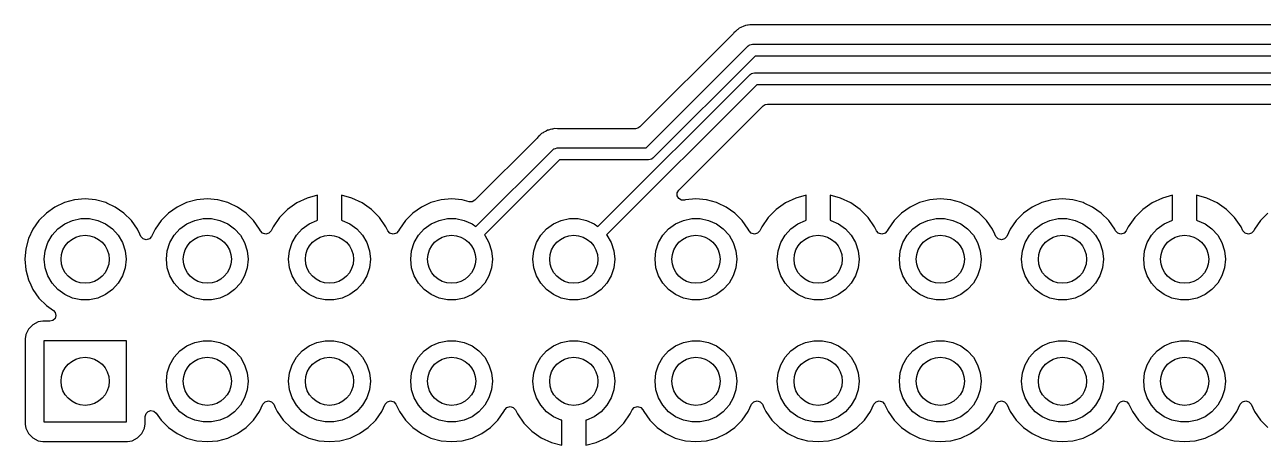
# Model space of a CAD drawing. Extents: x 0.79 to 7.48, y -4.92 to -0.79.
# Drawn here: x 1.903 to 2.917, y -4.238 to -3.894 of the extents above; entities that cross this region are included whole.
import ezdxf

# ---------------------------------------------------------------- set-up
doc = ezdxf.new("R2010")
doc.units = 0
doc.header["$MEASUREMENT"] = 0
doc.layers.add('BLACK', color=7, linetype='CONTINUOUS')

msp = doc.modelspace()

# ---------------------------------------------------------------- linework, layer by layer
at = {"layer": 'BLACK', "linetype": 'CONTINUOUS'}
for p, q in [((2.48248, -3.90139), (2.40643, -3.97745)), ((2.48302, -3.90075), (2.48248, -3.90139)), ((2.4834, -3.90022), (2.48302, -3.90075)), ((2.48459, -3.89925), (2.4834, -3.90022)), ((2.48496, -3.89892), (2.48459, -3.89925)), ((2.48604, -3.89783), (2.48496, -3.89892)), ((2.48661, -3.89751), (2.48604, -3.89783)), ((2.4873, -3.89704), (2.48661, -3.89751)), ((2.48781, -3.89663), (2.4873, -3.89704)), ((2.48922, -3.89602), (2.48781, -3.89663)), ((2.48966, -3.8958), (2.48922, -3.89602)), ((2.491, -3.89505), (2.48966, -3.8958)), ((2.49164, -3.89489), (2.491, -3.89505)), ((2.49243, -3.89462), (2.49164, -3.89489)), ((2.49303, -3.89436), (2.49243, -3.89462)), ((2.49455, -3.89415), (2.49303, -3.89436)), ((2.49504, -3.89406), (2.49455, -3.89415)), ((2.49653, -3.8937), (2.49504, -3.89406)), ((2.49893, -3.89378), (2.49653, -3.8937)), ((2.4991, -3.89378), (2.49893, -3.89378)), ((3.70988, -3.89378), (2.4991, -3.89378)), ((2.41153, -3.99465), (2.49518, -3.91099)), ((2.49518, -3.91099), (2.49589, -3.91047)), ((2.49589, -3.91047), (2.496, -3.91033)), ((2.496, -3.91033), (2.4961, -3.9103)), ((2.4961, -3.9103), (2.4963, -3.91015)), ((2.4963, -3.91015), (2.49749, -3.90989)), ((2.49749, -3.90989), (2.49866, -3.90955)), ((2.49866, -3.90955), (3.71843, -3.90955)), ((2.5007, -3.91939), (2.41705, -4.00305)), ((3.72047, -3.91939), (2.5007, -3.91939)), ((2.49902, -3.93342), (2.50019, -3.93308)), ((2.50019, -3.93308), (3.71996, -3.93308)), ((2.37216, -4.05907), (2.49671, -3.93452)), ((2.50223, -3.94292), (2.37923, -4.06592)), ((2.49671, -3.93452), (2.49741, -3.93399)), ((2.49741, -3.93399), (2.49753, -3.93386)), ((2.49753, -3.93386), (2.49763, -3.93383)), ((2.49763, -3.93383), (2.49783, -3.93368)), ((2.49783, -3.93368), (2.49902, -3.93342)), ((3.722, -3.94292), (2.50223, -3.94292)), ((2.43824, -4.02921), (2.50733, -3.96012)), ((2.50733, -3.96012), (2.50891, -3.95906)), ((2.50891, -3.95906), (2.51078, -3.95869)), ((2.51078, -3.95869), (3.72156, -3.95869)), ((2.32492, -3.98401), (2.32455, -3.98435)), ((2.326, -3.98293), (2.32492, -3.98401)), ((2.32657, -3.98261), (2.326, -3.98293)), ((2.32726, -3.98214), (2.32657, -3.98261)), ((2.32777, -3.98172), (2.32726, -3.98214)), ((2.32918, -3.98111), (2.32777, -3.98172)), ((2.32963, -3.98089), (2.32918, -3.98111)), ((2.33096, -3.98014), (2.32963, -3.98089)), ((2.3316, -3.97998), (2.33096, -3.98014)), ((2.33239, -3.97972), (2.3316, -3.97998)), ((2.33299, -3.97946), (2.33239, -3.97972)), ((2.33451, -3.97925), (2.33299, -3.97946)), ((2.335, -3.97916), (2.33451, -3.97925)), ((2.33649, -3.97879), (2.335, -3.97916)), ((2.33889, -3.97888), (2.33649, -3.97879)), ((2.33906, -3.97888), (2.33889, -3.97888)), ((2.40298, -3.97888), (2.33906, -3.97888)), ((2.40484, -3.97851), (2.40298, -3.97888)), ((2.40643, -3.97745), (2.40484, -3.97851)), ((2.32245, -3.98649), (2.27148, -4.03745)), ((2.32298, -3.98585), (2.32245, -3.98649)), ((2.32336, -3.98531), (2.32298, -3.98585)), ((2.32455, -3.98435), (2.32336, -3.98531)), ((2.27216, -4.05907), (2.33514, -3.99609)), ((2.33514, -3.99609), (2.33585, -3.99556)), ((2.33585, -3.99556), (2.33596, -3.99543)), ((2.33596, -3.99543), (2.33606, -3.9954)), ((2.33606, -3.9954), (2.33626, -3.99525)), ((2.33626, -3.99525), (2.33745, -3.99499)), ((2.33745, -3.99499), (2.33862, -3.99465)), ((2.33862, -3.99465), (2.41153, -3.99465)), ((2.41474, -4.00415), (2.41357, -4.00449)), ((2.41593, -4.00389), (2.41474, -4.00415)), ((2.41612, -4.00374), (2.41593, -4.00389)), ((2.41623, -4.00371), (2.41612, -4.00374)), ((2.41634, -4.00357), (2.41623, -4.00371)), ((2.41705, -4.00305), (2.41634, -4.00357)), ((2.34066, -4.00449), (2.27923, -4.06592)), ((2.41357, -4.00449), (2.34066, -4.00449)), ((2.14252, -4.03344), (2.13411, -4.03569)), ((2.14252, -4.05389), (2.14252, -4.03344)), ((2.17061, -4.03569), (2.1622, -4.03344)), ((2.1622, -4.03344), (2.1622, -4.05389)), ((2.43697, -4.0314), (2.43824, -4.02921)), ((2.43697, -4.03393), (2.43697, -4.0314)), ((2.43824, -4.03612), (2.43697, -4.03393)), ((2.54252, -4.03344), (2.53411, -4.03569)), ((2.54252, -4.05389), (2.54252, -4.03344)), ((2.54252, -4.03344), (2.54252, -4.03344)), ((2.57061, -4.03569), (2.5622, -4.03344)), ((2.5622, -4.03344), (2.5622, -4.05389)), ((2.84252, -4.03344), (2.83411, -4.03569)), ((2.84252, -4.05389), (2.84252, -4.03344)), ((2.84252, -4.03344), (2.84252, -4.03344)), ((2.87061, -4.03569), (2.8622, -4.03344)), ((2.8622, -4.03344), (2.8622, -4.05389)), ((1.92765, -4.04303), (1.9206, -4.04797)), ((1.93546, -4.03939), (1.92765, -4.04303)), ((1.94378, -4.03716), (1.93546, -4.03939)), ((1.95236, -4.03641), (1.94378, -4.03716)), ((1.96094, -4.03716), (1.95236, -4.03641)), ((1.96927, -4.03939), (1.96094, -4.03716)), ((1.97013, -4.03979), (1.96927, -4.03939)), ((1.97707, -4.04303), (1.97013, -4.03979)), ((1.98413, -4.04797), (1.97707, -4.04303)), ((2.02765, -4.04303), (2.0206, -4.04797)), ((2.03546, -4.03939), (2.02765, -4.04303)), ((2.04378, -4.03716), (2.03546, -4.03939)), ((2.05236, -4.03641), (2.04378, -4.03716)), ((2.06094, -4.03716), (2.05236, -4.03641)), ((2.06927, -4.03939), (2.06094, -4.03716)), ((2.07013, -4.03979), (2.06927, -4.03939)), ((2.07707, -4.04303), (2.07013, -4.03979)), ((2.08413, -4.04797), (2.07707, -4.04303)), ((2.12569, -4.03962), (2.11807, -4.04496)), ((2.13411, -4.03569), (2.12569, -4.03962)), ((2.17904, -4.03962), (2.17061, -4.03569)), ((2.18666, -4.04496), (2.17904, -4.03962)), ((2.22765, -4.04303), (2.2206, -4.04797)), ((2.23546, -4.03939), (2.22765, -4.04303)), ((2.24378, -4.03716), (2.23546, -4.03939)), ((2.25236, -4.03641), (2.24378, -4.03716)), ((2.26094, -4.03716), (2.25236, -4.03641)), ((2.26676, -4.03872), (2.26094, -4.03716)), ((2.26929, -4.03872), (2.26676, -4.03872)), ((2.27148, -4.03745), (2.26929, -4.03872)), ((2.44042, -4.03738), (2.43824, -4.03612)), ((2.44295, -4.03738), (2.44042, -4.03738)), ((2.44378, -4.03716), (2.44295, -4.03738)), ((2.45236, -4.03641), (2.44378, -4.03716)), ((2.46094, -4.03716), (2.45236, -4.03641)), ((2.46927, -4.03939), (2.46094, -4.03716)), ((2.47013, -4.03979), (2.46927, -4.03939)), ((2.47707, -4.04303), (2.47013, -4.03979)), ((2.48413, -4.04797), (2.47707, -4.04303)), ((2.52569, -4.03962), (2.51807, -4.04496)), ((2.53411, -4.03569), (2.52569, -4.03962)), ((2.57904, -4.03962), (2.57061, -4.03569)), ((2.58666, -4.04496), (2.57904, -4.03962)), ((2.62765, -4.04303), (2.6206, -4.04797)), ((2.63546, -4.03939), (2.62765, -4.04303)), ((2.64378, -4.03716), (2.63546, -4.03939)), ((2.65236, -4.03641), (2.64378, -4.03716)), ((2.66094, -4.03716), (2.65236, -4.03641)), ((2.66926, -4.03939), (2.66094, -4.03716)), ((2.67013, -4.03979), (2.66926, -4.03939)), ((2.67707, -4.04303), (2.67013, -4.03979)), ((2.68413, -4.04797), (2.67707, -4.04303)), ((2.72765, -4.04303), (2.7206, -4.04797)), ((2.73546, -4.03939), (2.72765, -4.04303)), ((2.74378, -4.03716), (2.73546, -4.03939)), ((2.75236, -4.03641), (2.74378, -4.03716)), ((2.76094, -4.03716), (2.75236, -4.03641)), ((2.76926, -4.03939), (2.76094, -4.03716)), ((2.77013, -4.03979), (2.76926, -4.03939)), ((2.77707, -4.04303), (2.77013, -4.03979)), ((2.78413, -4.04797), (2.77707, -4.04303)), ((2.82569, -4.03962), (2.81807, -4.04496)), ((2.83411, -4.03569), (2.82569, -4.03962)), ((2.87904, -4.03962), (2.87061, -4.03569)), ((2.88666, -4.04496), (2.87904, -4.03962)), ((1.9145, -4.05406), (1.90956, -4.06112)), ((1.9206, -4.04797), (1.9145, -4.05406)), ((1.93563, -4.05685), (1.94202, -4.054)), ((1.94202, -4.054), (1.94886, -4.05255)), ((1.94886, -4.05255), (1.95586, -4.05255)), ((1.95586, -4.05255), (1.9627, -4.054)), ((1.9627, -4.054), (1.96909, -4.05685)), ((1.99022, -4.05406), (1.98413, -4.04797)), ((1.99516, -4.06112), (1.99022, -4.05406)), ((2.0145, -4.05406), (2.00956, -4.06112)), ((2.0206, -4.04797), (2.0145, -4.05406)), ((2.03563, -4.05685), (2.04202, -4.054)), ((2.04202, -4.054), (2.04886, -4.05255)), ((2.04886, -4.05255), (2.05586, -4.05255)), ((2.05586, -4.05255), (2.0627, -4.054)), ((2.0627, -4.054), (2.06909, -4.05685)), ((2.09022, -4.05406), (2.08413, -4.04797)), ((2.09516, -4.06112), (2.09022, -4.05406)), ((2.11149, -4.05153), (2.10616, -4.05915)), ((2.11807, -4.04496), (2.11149, -4.05153)), ((2.13563, -4.05685), (2.14202, -4.054)), ((2.14202, -4.054), (2.14252, -4.05389)), ((2.1622, -4.05389), (2.1627, -4.054)), ((2.1627, -4.054), (2.16909, -4.05685)), ((2.19323, -4.05153), (2.18666, -4.04496)), ((2.19857, -4.05915), (2.19323, -4.05153)), ((2.2145, -4.05406), (2.20956, -4.06112)), ((2.2206, -4.04797), (2.2145, -4.05406)), ((2.23563, -4.05685), (2.24202, -4.054)), ((2.24202, -4.054), (2.24886, -4.05255)), ((2.24886, -4.05255), (2.25586, -4.05255)), ((2.25586, -4.05255), (2.2627, -4.054)), ((2.2627, -4.054), (2.26909, -4.05685)), ((2.33563, -4.05685), (2.34202, -4.054)), ((2.34202, -4.054), (2.34886, -4.05255)), ((2.34886, -4.05255), (2.35586, -4.05255)), ((2.35586, -4.05255), (2.3627, -4.054)), ((2.3627, -4.054), (2.36909, -4.05685)), ((2.43563, -4.05685), (2.44202, -4.054)), ((2.44202, -4.054), (2.44886, -4.05255)), ((2.44886, -4.05255), (2.45586, -4.05255)), ((2.45586, -4.05255), (2.4627, -4.054)), ((2.4627, -4.054), (2.46909, -4.05685)), ((2.49022, -4.05406), (2.48413, -4.04797)), ((2.49516, -4.06112), (2.49022, -4.05406)), ((2.51149, -4.05153), (2.50616, -4.05915)), ((2.51807, -4.04496), (2.51149, -4.05153)), ((2.53563, -4.05685), (2.54202, -4.054)), ((2.54202, -4.054), (2.54252, -4.05389)), ((2.5622, -4.05389), (2.5627, -4.054)), ((2.5627, -4.054), (2.56909, -4.05685)), ((2.59323, -4.05153), (2.58666, -4.04496)), ((2.59857, -4.05915), (2.59323, -4.05153)), ((2.6145, -4.05406), (2.60956, -4.06112)), ((2.6206, -4.04797), (2.6145, -4.05406)), ((2.63563, -4.05685), (2.64202, -4.054)), ((2.64202, -4.054), (2.64886, -4.05255)), ((2.64886, -4.05255), (2.65586, -4.05255)), ((2.65586, -4.05255), (2.6627, -4.054)), ((2.6627, -4.054), (2.66909, -4.05685)), ((2.69022, -4.05406), (2.68413, -4.04797)), ((2.69516, -4.06112), (2.69022, -4.05406)), ((2.7145, -4.05406), (2.70956, -4.06112)), ((2.7206, -4.04797), (2.7145, -4.05406)), ((2.73563, -4.05685), (2.74202, -4.054)), ((2.74202, -4.054), (2.74886, -4.05255)), ((2.74886, -4.05255), (2.75586, -4.05255)), ((2.75586, -4.05255), (2.7627, -4.054)), ((2.7627, -4.054), (2.76909, -4.05685)), ((2.79022, -4.05406), (2.78413, -4.04797)), ((2.79516, -4.06112), (2.79022, -4.05406)), ((2.81149, -4.05153), (2.80616, -4.05915)), ((2.81807, -4.04496), (2.81149, -4.05153)), ((2.83563, -4.05685), (2.84202, -4.054)), ((2.84202, -4.054), (2.84252, -4.05389)), ((2.8622, -4.05389), (2.8627, -4.054)), ((2.8627, -4.054), (2.86909, -4.05685)), ((2.89323, -4.05153), (2.88666, -4.04496)), ((2.89857, -4.05915), (2.89323, -4.05153)), ((2.9145, -4.05406), (2.90956, -4.06112)), ((2.9206, -4.04797), (2.9145, -4.05406)), ((1.90956, -4.06112), (1.90592, -4.06892)), ((1.92529, -4.06616), (1.92997, -4.06096)), ((1.92997, -4.06096), (1.93563, -4.05685)), ((1.96909, -4.05685), (1.97475, -4.06096)), ((1.97475, -4.06096), (1.97944, -4.06616)), ((1.99709, -4.06525), (1.99516, -4.06112)), ((2.00956, -4.06112), (2.00679, -4.06707)), ((2.02529, -4.06616), (2.02997, -4.06096)), ((2.02997, -4.06096), (2.03563, -4.05685)), ((2.06909, -4.05685), (2.07475, -4.06096)), ((2.07475, -4.06096), (2.07944, -4.06616)), ((2.09578, -4.06244), (2.09516, -4.06112)), ((2.09758, -4.06449), (2.09578, -4.06244)), ((2.09578, -4.06244), (2.09578, -4.06244)), ((2.1002, -4.06525), (2.09758, -4.06449)), ((2.10282, -4.06449), (2.1002, -4.06525)), ((2.10463, -4.06244), (2.10282, -4.06449)), ((2.10616, -4.05915), (2.10463, -4.06244)), ((2.12529, -4.06616), (2.12997, -4.06096)), ((2.12997, -4.06096), (2.13563, -4.05685)), ((2.16909, -4.05685), (2.17475, -4.06096)), ((2.17475, -4.06096), (2.17944, -4.06616)), ((2.2001, -4.06244), (2.19857, -4.05915)), ((2.2019, -4.06449), (2.2001, -4.06244)), ((2.20452, -4.06525), (2.2019, -4.06449)), ((2.20715, -4.06449), (2.20452, -4.06525)), ((2.20895, -4.06244), (2.20715, -4.06449)), ((2.20956, -4.06112), (2.20895, -4.06244)), ((2.22529, -4.06616), (2.22997, -4.06096)), ((2.22997, -4.06096), (2.23563, -4.05685)), ((2.26909, -4.05685), (2.27216, -4.05907)), ((2.32529, -4.06616), (2.32997, -4.06096)), ((2.32997, -4.06096), (2.33563, -4.05685)), ((2.36909, -4.05685), (2.37216, -4.05907)), ((2.42529, -4.06616), (2.42997, -4.06096)), ((2.42997, -4.06096), (2.43563, -4.05685)), ((2.46909, -4.05685), (2.47475, -4.06096)), ((2.47475, -4.06096), (2.47944, -4.06616)), ((2.49578, -4.06244), (2.49516, -4.06112)), ((2.49758, -4.06449), (2.49578, -4.06244)), ((2.49578, -4.06244), (2.49578, -4.06244)), ((2.5002, -4.06525), (2.49758, -4.06449)), ((2.50282, -4.06449), (2.5002, -4.06525)), ((2.50463, -4.06244), (2.50282, -4.06449)), ((2.50616, -4.05915), (2.50463, -4.06244)), ((2.52529, -4.06616), (2.52997, -4.06096)), ((2.52997, -4.06096), (2.53563, -4.05685)), ((2.56909, -4.05685), (2.57475, -4.06096)), ((2.57475, -4.06096), (2.57944, -4.06616)), ((2.6001, -4.06244), (2.59857, -4.05915)), ((2.6019, -4.06449), (2.6001, -4.06244)), ((2.60452, -4.06525), (2.6019, -4.06449)), ((2.60715, -4.06449), (2.60452, -4.06525)), ((2.60895, -4.06244), (2.60715, -4.06449)), ((2.60956, -4.06112), (2.60895, -4.06244)), ((2.62529, -4.06616), (2.62997, -4.06096)), ((2.62997, -4.06096), (2.63563, -4.05685)), ((2.66909, -4.05685), (2.67475, -4.06096)), ((2.67475, -4.06096), (2.67944, -4.06616)), ((2.69709, -4.06525), (2.69516, -4.06112)), ((2.70956, -4.06112), (2.70679, -4.06707)), ((2.72529, -4.06616), (2.72997, -4.06096)), ((2.72997, -4.06096), (2.73563, -4.05685)), ((2.76909, -4.05685), (2.77475, -4.06096)), ((2.77475, -4.06096), (2.77944, -4.06616)), ((2.79578, -4.06244), (2.79516, -4.06112)), ((2.79758, -4.06449), (2.79578, -4.06244)), ((2.79578, -4.06244), (2.79578, -4.06244)), ((2.8002, -4.06525), (2.79758, -4.06449)), ((2.80282, -4.06449), (2.8002, -4.06525)), ((2.80463, -4.06244), (2.80282, -4.06449)), ((2.80616, -4.05915), (2.80463, -4.06244)), ((2.82529, -4.06616), (2.82997, -4.06096)), ((2.82997, -4.06096), (2.83563, -4.05685)), ((2.86909, -4.05685), (2.87475, -4.06096)), ((2.87475, -4.06096), (2.87944, -4.06616)), ((2.9001, -4.06244), (2.89857, -4.05915)), ((2.9019, -4.06449), (2.9001, -4.06244)), ((2.90452, -4.06525), (2.9019, -4.06449)), ((2.90715, -4.06449), (2.90452, -4.06525)), ((2.90895, -4.06244), (2.90715, -4.06449)), ((2.90956, -4.06112), (2.90895, -4.06244)), ((1.90592, -4.06892), (1.90369, -4.07725)), ((1.91963, -4.07887), (1.92179, -4.07222)), ((1.92179, -4.07222), (1.92529, -4.06616)), ((1.97944, -4.06616), (1.98293, -4.07222)), ((1.98293, -4.07222), (1.9851, -4.07887)), ((1.99794, -4.06707), (1.99709, -4.06525)), ((1.99974, -4.06912), (1.99794, -4.06707)), ((2.00236, -4.06989), (1.99974, -4.06912)), ((2.00499, -4.06912), (2.00236, -4.06989)), ((2.00679, -4.06707), (2.00499, -4.06912)), ((2.01963, -4.07887), (2.02179, -4.07222)), ((2.02179, -4.07222), (2.02529, -4.06616)), ((2.07944, -4.06616), (2.08293, -4.07222)), ((2.08293, -4.07222), (2.0851, -4.07887)), ((2.11963, -4.07887), (2.12179, -4.07222)), ((2.12179, -4.07222), (2.12529, -4.06616)), ((2.17944, -4.06616), (2.18293, -4.07222)), ((2.18293, -4.07222), (2.1851, -4.07887)), ((2.21963, -4.07887), (2.22179, -4.07222)), ((2.22179, -4.07222), (2.22529, -4.06616)), ((2.27923, -4.06592), (2.27944, -4.06616)), ((2.27944, -4.06616), (2.28293, -4.07222)), ((2.28293, -4.07222), (2.2851, -4.07887)), ((2.31963, -4.07887), (2.32179, -4.07222)), ((2.32179, -4.07222), (2.32529, -4.06616)), ((2.37923, -4.06592), (2.37944, -4.06616)), ((2.37944, -4.06616), (2.38293, -4.07222)), ((2.38293, -4.07222), (2.3851, -4.07887)), ((2.41963, -4.07887), (2.42179, -4.07222)), ((2.42179, -4.07222), (2.42529, -4.06616)), ((2.47944, -4.06616), (2.48293, -4.07222)), ((2.48293, -4.07222), (2.4851, -4.07887)), ((2.51963, -4.07887), (2.52179, -4.07222)), ((2.52179, -4.07222), (2.52529, -4.06616)), ((2.57944, -4.06616), (2.58293, -4.07222)), ((2.58293, -4.07222), (2.5851, -4.07887)), ((2.61963, -4.07887), (2.62179, -4.07222)), ((2.62179, -4.07222), (2.62529, -4.06616)), ((2.67944, -4.06616), (2.68293, -4.07222)), ((2.68293, -4.07222), (2.6851, -4.07887)), ((2.69794, -4.06707), (2.69709, -4.06525)), ((2.69974, -4.06912), (2.69794, -4.06707)), ((2.70236, -4.06989), (2.69974, -4.06912)), ((2.70499, -4.06912), (2.70236, -4.06989)), ((2.70679, -4.06707), (2.70499, -4.06912)), ((2.71963, -4.07887), (2.72179, -4.07222)), ((2.72179, -4.07222), (2.72529, -4.06616)), ((2.77944, -4.06616), (2.78293, -4.07222)), ((2.78293, -4.07222), (2.7851, -4.07887)), ((2.81963, -4.07887), (2.82179, -4.07222)), ((2.82179, -4.07222), (2.82529, -4.06616)), ((2.87944, -4.06616), (2.88293, -4.07222)), ((2.88293, -4.07222), (2.8851, -4.07887)), ((1.90369, -4.07725), (1.90294, -4.08583)), ((1.9189, -4.08583), (1.91963, -4.07887)), ((1.9851, -4.07887), (1.98583, -4.08583)), ((2.0189, -4.08583), (2.01963, -4.07887)), ((2.0851, -4.07887), (2.08583, -4.08583)), ((2.1189, -4.08583), (2.11963, -4.07887)), ((2.1851, -4.07887), (2.18583, -4.08583)), ((2.2189, -4.08583), (2.21963, -4.07887)), ((2.2851, -4.07887), (2.28583, -4.08583)), ((2.3189, -4.08583), (2.31963, -4.07887)), ((2.3851, -4.07887), (2.38583, -4.08583)), ((2.4189, -4.08583), (2.41963, -4.07887)), ((2.4851, -4.07887), (2.48583, -4.08583)), ((2.5189, -4.08583), (2.51963, -4.07887)), ((2.5851, -4.07887), (2.58583, -4.08583)), ((2.6189, -4.08583), (2.61963, -4.07887)), ((2.6851, -4.07887), (2.68583, -4.08583)), ((2.7189, -4.08583), (2.71963, -4.07887)), ((2.7851, -4.07887), (2.78583, -4.08583)), ((2.8189, -4.08583), (2.81963, -4.07887)), ((2.8851, -4.07887), (2.88583, -4.08583)), ((1.90294, -4.08583), (1.90369, -4.09441)), ((1.90369, -4.09441), (1.90592, -4.10273)), ((1.91963, -4.09278), (1.9189, -4.08583)), ((1.92179, -4.09944), (1.91963, -4.09278)), ((1.9851, -4.09278), (1.98293, -4.09944)), ((1.98583, -4.08583), (1.9851, -4.09278)), ((2.01963, -4.09278), (2.0189, -4.08583)), ((2.02179, -4.09944), (2.01963, -4.09278)), ((2.0851, -4.09278), (2.08293, -4.09944)), ((2.08583, -4.08583), (2.0851, -4.09278)), ((2.11963, -4.09278), (2.1189, -4.08583)), ((2.12179, -4.09944), (2.11963, -4.09278)), ((2.1851, -4.09278), (2.18293, -4.09944)), ((2.18583, -4.08583), (2.1851, -4.09278)), ((2.21963, -4.09278), (2.2189, -4.08583)), ((2.22179, -4.09944), (2.21963, -4.09278)), ((2.2851, -4.09278), (2.28293, -4.09944)), ((2.28583, -4.08583), (2.2851, -4.09278)), ((2.31963, -4.09278), (2.3189, -4.08583)), ((2.32179, -4.09944), (2.31963, -4.09278)), ((2.3851, -4.09278), (2.38293, -4.09944)), ((2.38583, -4.08583), (2.3851, -4.09278)), ((2.41963, -4.09278), (2.4189, -4.08583)), ((2.42179, -4.09944), (2.41963, -4.09278)), ((2.4851, -4.09278), (2.48293, -4.09944)), ((2.48583, -4.08583), (2.4851, -4.09278)), ((2.51963, -4.09278), (2.5189, -4.08583)), ((2.52179, -4.09944), (2.51963, -4.09278)), ((2.5851, -4.09278), (2.58293, -4.09944)), ((2.58583, -4.08583), (2.5851, -4.09278)), ((2.61963, -4.09278), (2.6189, -4.08583)), ((2.62179, -4.09944), (2.61963, -4.09278)), ((2.6851, -4.09278), (2.68293, -4.09944)), ((2.68583, -4.08583), (2.6851, -4.09278)), ((2.71963, -4.09278), (2.7189, -4.08583)), ((2.72179, -4.09944), (2.71963, -4.09278)), ((2.7851, -4.09278), (2.78293, -4.09944)), ((2.78583, -4.08583), (2.7851, -4.09278)), ((2.81963, -4.09278), (2.8189, -4.08583)), ((2.82179, -4.09944), (2.81963, -4.09278)), ((2.8851, -4.09278), (2.88293, -4.09944)), ((2.88583, -4.08583), (2.8851, -4.09278)), ((1.90592, -4.10273), (1.90778, -4.10672)), ((1.92529, -4.1055), (1.92179, -4.09944)), ((1.92997, -4.1107), (1.92529, -4.1055)), ((1.97944, -4.1055), (1.97475, -4.1107)), ((1.98293, -4.09944), (1.97944, -4.1055)), ((2.02529, -4.1055), (2.02179, -4.09944)), ((2.02997, -4.1107), (2.02529, -4.1055)), ((2.07944, -4.1055), (2.07475, -4.1107)), ((2.08293, -4.09944), (2.07944, -4.1055)), ((2.12529, -4.1055), (2.12179, -4.09944)), ((2.12997, -4.1107), (2.12529, -4.1055)), ((2.17944, -4.1055), (2.17475, -4.1107)), ((2.18293, -4.09944), (2.17944, -4.1055)), ((2.22529, -4.1055), (2.22179, -4.09944)), ((2.22997, -4.1107), (2.22529, -4.1055)), ((2.27944, -4.1055), (2.27475, -4.1107)), ((2.28293, -4.09944), (2.27944, -4.1055)), ((2.32529, -4.1055), (2.32179, -4.09944)), ((2.32997, -4.1107), (2.32529, -4.1055)), ((2.37944, -4.1055), (2.37475, -4.1107)), ((2.38293, -4.09944), (2.37944, -4.1055)), ((2.42529, -4.1055), (2.42179, -4.09944)), ((2.42997, -4.1107), (2.42529, -4.1055)), ((2.47944, -4.1055), (2.47475, -4.1107)), ((2.48293, -4.09944), (2.47944, -4.1055)), ((2.52529, -4.1055), (2.52179, -4.09944)), ((2.52997, -4.1107), (2.52529, -4.1055)), ((2.57944, -4.1055), (2.57475, -4.1107)), ((2.58293, -4.09944), (2.57944, -4.1055)), ((2.62529, -4.1055), (2.62179, -4.09944)), ((2.62997, -4.1107), (2.62529, -4.1055)), ((2.67944, -4.1055), (2.67475, -4.1107)), ((2.68293, -4.09944), (2.67944, -4.1055)), ((2.72529, -4.1055), (2.72179, -4.09944)), ((2.72997, -4.1107), (2.72529, -4.1055)), ((2.77944, -4.1055), (2.77475, -4.1107)), ((2.78293, -4.09944), (2.77944, -4.1055)), ((2.82529, -4.1055), (2.82179, -4.09944)), ((2.82997, -4.1107), (2.82529, -4.1055)), ((2.87944, -4.1055), (2.87475, -4.1107)), ((2.88293, -4.09944), (2.87944, -4.1055)), ((1.90778, -4.10672), (1.90956, -4.11054)), ((1.90956, -4.11054), (1.9145, -4.11759)), ((1.93563, -4.11481), (1.92997, -4.1107)), ((1.94202, -4.11765), (1.93563, -4.11481)), ((1.96909, -4.11481), (1.9627, -4.11765)), ((1.97475, -4.1107), (1.96909, -4.11481)), ((2.03563, -4.11481), (2.02997, -4.1107)), ((2.04202, -4.11765), (2.03563, -4.11481)), ((2.06909, -4.11481), (2.0627, -4.11765)), ((2.07475, -4.1107), (2.06909, -4.11481)), ((2.13563, -4.11481), (2.12997, -4.1107)), ((2.14202, -4.11765), (2.13563, -4.11481)), ((2.16909, -4.11481), (2.1627, -4.11765)), ((2.17475, -4.1107), (2.16909, -4.11481)), ((2.23563, -4.11481), (2.22997, -4.1107)), ((2.24202, -4.11765), (2.23563, -4.11481)), ((2.26909, -4.11481), (2.2627, -4.11765)), ((2.27475, -4.1107), (2.26909, -4.11481)), ((2.33563, -4.11481), (2.32997, -4.1107)), ((2.34202, -4.11765), (2.33563, -4.11481)), ((2.36909, -4.11481), (2.3627, -4.11765)), ((2.37475, -4.1107), (2.36909, -4.11481)), ((2.43563, -4.11481), (2.42997, -4.1107)), ((2.44202, -4.11765), (2.43563, -4.11481)), ((2.46909, -4.11481), (2.4627, -4.11765)), ((2.47475, -4.1107), (2.46909, -4.11481)), ((2.53563, -4.11481), (2.52997, -4.1107)), ((2.54202, -4.11765), (2.53563, -4.11481)), ((2.56909, -4.11481), (2.5627, -4.11765)), ((2.57475, -4.1107), (2.56909, -4.11481)), ((2.63563, -4.11481), (2.62997, -4.1107)), ((2.64202, -4.11765), (2.63563, -4.11481)), ((2.66909, -4.11481), (2.6627, -4.11765)), ((2.67475, -4.1107), (2.66909, -4.11481)), ((2.73563, -4.11481), (2.72997, -4.1107)), ((2.74202, -4.11765), (2.73563, -4.11481)), ((2.76909, -4.11481), (2.7627, -4.11765)), ((2.77475, -4.1107), (2.76909, -4.11481)), ((2.83563, -4.11481), (2.82997, -4.1107)), ((2.84202, -4.11765), (2.83563, -4.11481)), ((2.86909, -4.11481), (2.8627, -4.11765)), ((2.87475, -4.1107), (2.86909, -4.11481)), ((1.9145, -4.11759), (1.9206, -4.12368)), ((1.9206, -4.12368), (1.92635, -4.12771)), ((1.94886, -4.11911), (1.94202, -4.11765)), ((1.95586, -4.11911), (1.94886, -4.11911)), ((1.9627, -4.11765), (1.95586, -4.11911)), ((2.04886, -4.11911), (2.04202, -4.11765)), ((2.05586, -4.11911), (2.04886, -4.11911)), ((2.0627, -4.11765), (2.05586, -4.11911)), ((2.14886, -4.11911), (2.14202, -4.11765)), ((2.15586, -4.11911), (2.14886, -4.11911)), ((2.1627, -4.11765), (2.15586, -4.11911)), ((2.24886, -4.11911), (2.24202, -4.11765)), ((2.25586, -4.11911), (2.24886, -4.11911)), ((2.2627, -4.11765), (2.25586, -4.11911)), ((2.34886, -4.11911), (2.34202, -4.11765)), ((2.35586, -4.11911), (2.34886, -4.11911)), ((2.3627, -4.11765), (2.35586, -4.11911)), ((2.44886, -4.11911), (2.44202, -4.11765)), ((2.45586, -4.11911), (2.44886, -4.11911)), ((2.4627, -4.11765), (2.45586, -4.11911)), ((2.54886, -4.11911), (2.54202, -4.11765)), ((2.55586, -4.11911), (2.54886, -4.11911)), ((2.5627, -4.11765), (2.55586, -4.11911)), ((2.64886, -4.11911), (2.64202, -4.11765)), ((2.65586, -4.11911), (2.64886, -4.11911)), ((2.6627, -4.11765), (2.65586, -4.11911)), ((2.74886, -4.11911), (2.74202, -4.11765)), ((2.75586, -4.11911), (2.74886, -4.11911)), ((2.7627, -4.11765), (2.75586, -4.11911)), ((2.84886, -4.11911), (2.84202, -4.11765)), ((2.85586, -4.11911), (2.84886, -4.11911)), ((2.8627, -4.11765), (2.85586, -4.11911)), ((1.92592, -4.13598), (1.92355, -4.13659)), ((1.92769, -4.1343), (1.92592, -4.13598)), ((1.92635, -4.12771), (1.92794, -4.12957)), ((1.92842, -4.13197), (1.92769, -4.1343)), ((1.92794, -4.12957), (1.92842, -4.13197)), ((1.90598, -4.14298), (1.90371, -4.14743)), ((1.90951, -4.13945), (1.90598, -4.14298)), ((1.91396, -4.13718), (1.90951, -4.13945)), ((1.91581, -4.13689), (1.91396, -4.13718)), ((1.91396, -4.13718), (1.91396, -4.13718)), ((1.91396, -4.13718), (1.91396, -4.13718)), ((1.91766, -4.13659), (1.91581, -4.13689)), ((1.92355, -4.13659), (1.91766, -4.13659)), ((1.90371, -4.14743), (1.90313, -4.15112)), ((1.90313, -4.15112), (1.90313, -4.22053)), ((1.9189, -4.21929), (1.9189, -4.15236)), ((1.9189, -4.15236), (1.98583, -4.15236)), ((1.98583, -4.15236), (1.98583, -4.21929)), ((2.03563, -4.15685), (2.04202, -4.154)), ((2.04202, -4.154), (2.04886, -4.15255)), ((2.04886, -4.15255), (2.05586, -4.15255)), ((2.05586, -4.15255), (2.0627, -4.154)), ((2.0627, -4.154), (2.06909, -4.15685)), ((2.13563, -4.15685), (2.14202, -4.154)), ((2.14202, -4.154), (2.14886, -4.15255)), ((2.14886, -4.15255), (2.15586, -4.15255)), ((2.15586, -4.15255), (2.1627, -4.154)), ((2.1627, -4.154), (2.16909, -4.15685)), ((2.23563, -4.15685), (2.24202, -4.154)), ((2.24202, -4.154), (2.24886, -4.15255)), ((2.24886, -4.15255), (2.25586, -4.15255)), ((2.25586, -4.15255), (2.2627, -4.154)), ((2.2627, -4.154), (2.26909, -4.15685)), ((2.33563, -4.15685), (2.34202, -4.154)), ((2.34202, -4.154), (2.34886, -4.15255)), ((2.34886, -4.15255), (2.35586, -4.15255)), ((2.35586, -4.15255), (2.3627, -4.154)), ((2.3627, -4.154), (2.36909, -4.15685)), ((2.43563, -4.15685), (2.44202, -4.154)), ((2.44202, -4.154), (2.44886, -4.15255)), ((2.44886, -4.15255), (2.45586, -4.15255)), ((2.45586, -4.15255), (2.4627, -4.154)), ((2.4627, -4.154), (2.46909, -4.15685)), ((2.53563, -4.15685), (2.54202, -4.154)), ((2.54202, -4.154), (2.54886, -4.15255)), ((2.54886, -4.15255), (2.55586, -4.15255)), ((2.55586, -4.15255), (2.5627, -4.154)), ((2.5627, -4.154), (2.56909, -4.15685)), ((2.63563, -4.15685), (2.64202, -4.154)), ((2.64202, -4.154), (2.64886, -4.15255)), ((2.64886, -4.15255), (2.65586, -4.15255)), ((2.65586, -4.15255), (2.6627, -4.154)), ((2.6627, -4.154), (2.66909, -4.15685)), ((2.73563, -4.15685), (2.74202, -4.154)), ((2.74202, -4.154), (2.74886, -4.15255)), ((2.74886, -4.15255), (2.75586, -4.15255)), ((2.75586, -4.15255), (2.7627, -4.154)), ((2.7627, -4.154), (2.76909, -4.15685)), ((2.83563, -4.15685), (2.84202, -4.154)), ((2.84202, -4.154), (2.84886, -4.15255)), ((2.84886, -4.15255), (2.85586, -4.15255)), ((2.85586, -4.15255), (2.8627, -4.154)), ((2.8627, -4.154), (2.86909, -4.15685)), ((2.02179, -4.17222), (2.02529, -4.16616)), ((2.02529, -4.16616), (2.02997, -4.16096)), ((2.02997, -4.16096), (2.03563, -4.15685)), ((2.06909, -4.15685), (2.07475, -4.16096)), ((2.07475, -4.16096), (2.07944, -4.16616)), ((2.07944, -4.16616), (2.08293, -4.17222)), ((2.12179, -4.17222), (2.12529, -4.16616)), ((2.12529, -4.16616), (2.12997, -4.16096)), ((2.12997, -4.16096), (2.13563, -4.15685)), ((2.16909, -4.15685), (2.17475, -4.16096)), ((2.17475, -4.16096), (2.17944, -4.16616)), ((2.17944, -4.16616), (2.18293, -4.17222)), ((2.22179, -4.17222), (2.22529, -4.16616)), ((2.22529, -4.16616), (2.22997, -4.16096)), ((2.22997, -4.16096), (2.23563, -4.15685)), ((2.26909, -4.15685), (2.27475, -4.16096)), ((2.27475, -4.16096), (2.27944, -4.16616)), ((2.27944, -4.16616), (2.28293, -4.17222)), ((2.32179, -4.17222), (2.32529, -4.16616)), ((2.32529, -4.16616), (2.32997, -4.16096)), ((2.32997, -4.16096), (2.33563, -4.15685)), ((2.36909, -4.15685), (2.37475, -4.16096)), ((2.37475, -4.16096), (2.37944, -4.16616)), ((2.37944, -4.16616), (2.38293, -4.17222)), ((2.42179, -4.17222), (2.42529, -4.16616)), ((2.42529, -4.16616), (2.42997, -4.16096)), ((2.42997, -4.16096), (2.43563, -4.15685)), ((2.46909, -4.15685), (2.47475, -4.16096)), ((2.47475, -4.16096), (2.47944, -4.16616)), ((2.47944, -4.16616), (2.48293, -4.17222)), ((2.52179, -4.17222), (2.52529, -4.16616)), ((2.52529, -4.16616), (2.52997, -4.16096)), ((2.52997, -4.16096), (2.53563, -4.15685)), ((2.56909, -4.15685), (2.57475, -4.16096)), ((2.57475, -4.16096), (2.57944, -4.16616)), ((2.57944, -4.16616), (2.58293, -4.17222)), ((2.62179, -4.17222), (2.62529, -4.16616)), ((2.62529, -4.16616), (2.62997, -4.16096)), ((2.62997, -4.16096), (2.63563, -4.15685)), ((2.66909, -4.15685), (2.67475, -4.16096)), ((2.67475, -4.16096), (2.67944, -4.16616)), ((2.67944, -4.16616), (2.68293, -4.17222)), ((2.72179, -4.17222), (2.72529, -4.16616)), ((2.72529, -4.16616), (2.72997, -4.16096)), ((2.72997, -4.16096), (2.73563, -4.15685)), ((2.76909, -4.15685), (2.77475, -4.16096)), ((2.77475, -4.16096), (2.77944, -4.16616)), ((2.77944, -4.16616), (2.78293, -4.17222)), ((2.82179, -4.17222), (2.82529, -4.16616)), ((2.82529, -4.16616), (2.82997, -4.16096)), ((2.82997, -4.16096), (2.83563, -4.15685)), ((2.86909, -4.15685), (2.87475, -4.16096)), ((2.87475, -4.16096), (2.87944, -4.16616)), ((2.87944, -4.16616), (2.88293, -4.17222)), ((2.01963, -4.17887), (2.02179, -4.17222)), ((2.08293, -4.17222), (2.0851, -4.17887)), ((2.11963, -4.17887), (2.12179, -4.17222)), ((2.18293, -4.17222), (2.1851, -4.17887)), ((2.21963, -4.17887), (2.22179, -4.17222)), ((2.28293, -4.17222), (2.2851, -4.17887)), ((2.31963, -4.17887), (2.32179, -4.17222)), ((2.38293, -4.17222), (2.3851, -4.17887)), ((2.41963, -4.17887), (2.42179, -4.17222)), ((2.48293, -4.17222), (2.4851, -4.17887)), ((2.51963, -4.17887), (2.52179, -4.17222)), ((2.58293, -4.17222), (2.5851, -4.17887)), ((2.61963, -4.17887), (2.62179, -4.17222)), ((2.68293, -4.17222), (2.6851, -4.17887)), ((2.71963, -4.17887), (2.72179, -4.17222)), ((2.78293, -4.17222), (2.7851, -4.17887)), ((2.81963, -4.17887), (2.82179, -4.17222)), ((2.88293, -4.17222), (2.8851, -4.17887)), ((2.0189, -4.18583), (2.01963, -4.17887)), ((2.01963, -4.19278), (2.0189, -4.18583)), ((2.0851, -4.17887), (2.08583, -4.18583)), ((2.08583, -4.18583), (2.0851, -4.19278)), ((2.1189, -4.18583), (2.11963, -4.17887)), ((2.11963, -4.19278), (2.1189, -4.18583)), ((2.1851, -4.17887), (2.18583, -4.18583)), ((2.18583, -4.18583), (2.1851, -4.19278)), ((2.2189, -4.18583), (2.21963, -4.17887)), ((2.21963, -4.19278), (2.2189, -4.18583)), ((2.2851, -4.17887), (2.28583, -4.18583)), ((2.28583, -4.18583), (2.2851, -4.19278)), ((2.3189, -4.18583), (2.31963, -4.17887)), ((2.31963, -4.19278), (2.3189, -4.18583)), ((2.3851, -4.17887), (2.38583, -4.18583)), ((2.38583, -4.18583), (2.3851, -4.19278)), ((2.4189, -4.18583), (2.41963, -4.17887)), ((2.41963, -4.19278), (2.4189, -4.18583)), ((2.4851, -4.17887), (2.48583, -4.18583)), ((2.48583, -4.18583), (2.4851, -4.19278)), ((2.5189, -4.18583), (2.51963, -4.17887)), ((2.51963, -4.19278), (2.5189, -4.18583)), ((2.5851, -4.17887), (2.58583, -4.18583)), ((2.58583, -4.18583), (2.5851, -4.19278)), ((2.6189, -4.18583), (2.61963, -4.17887)), ((2.61963, -4.19278), (2.6189, -4.18583)), ((2.6851, -4.17887), (2.68583, -4.18583)), ((2.68583, -4.18583), (2.6851, -4.19278)), ((2.7189, -4.18583), (2.71963, -4.17887)), ((2.71963, -4.19278), (2.7189, -4.18583)), ((2.7851, -4.17887), (2.78583, -4.18583)), ((2.78583, -4.18583), (2.7851, -4.19278)), ((2.8189, -4.18583), (2.81963, -4.17887)), ((2.81963, -4.19278), (2.8189, -4.18583)), ((2.8851, -4.17887), (2.88583, -4.18583)), ((2.88583, -4.18583), (2.8851, -4.19278)), ((2.02179, -4.19944), (2.01963, -4.19278)), ((2.0851, -4.19278), (2.08293, -4.19944)), ((2.12179, -4.19944), (2.11963, -4.19278)), ((2.1851, -4.19278), (2.18293, -4.19944)), ((2.22179, -4.19944), (2.21963, -4.19278)), ((2.2851, -4.19278), (2.28293, -4.19944)), ((2.32179, -4.19944), (2.31963, -4.19278)), ((2.3851, -4.19278), (2.38293, -4.19944)), ((2.42179, -4.19944), (2.41963, -4.19278)), ((2.4851, -4.19278), (2.48293, -4.19944)), ((2.52179, -4.19944), (2.51963, -4.19278)), ((2.5851, -4.19278), (2.58293, -4.19944)), ((2.62179, -4.19944), (2.61963, -4.19278)), ((2.6851, -4.19278), (2.68293, -4.19944)), ((2.72179, -4.19944), (2.71963, -4.19278)), ((2.7851, -4.19278), (2.78293, -4.19944)), ((2.82179, -4.19944), (2.81963, -4.19278)), ((2.8851, -4.19278), (2.88293, -4.19944)), ((2.02529, -4.2055), (2.02179, -4.19944)), ((2.02997, -4.2107), (2.02529, -4.2055)), ((2.07944, -4.2055), (2.07475, -4.2107)), ((2.08293, -4.19944), (2.07944, -4.2055)), ((2.09516, -4.21054), (2.09794, -4.20458)), ((2.09794, -4.20458), (2.09974, -4.20253)), ((2.09974, -4.20253), (2.10236, -4.20176)), ((2.10236, -4.20176), (2.10499, -4.20253)), ((2.10499, -4.20253), (2.10679, -4.20458)), ((2.10679, -4.20458), (2.10804, -4.20726)), ((2.12529, -4.2055), (2.12179, -4.19944)), ((2.12997, -4.2107), (2.12529, -4.2055)), ((2.17944, -4.2055), (2.17475, -4.2107)), ((2.18293, -4.19944), (2.17944, -4.2055)), ((2.19516, -4.21054), (2.19794, -4.20458)), ((2.19794, -4.20458), (2.19974, -4.20253)), ((2.19974, -4.20253), (2.20236, -4.20176)), ((2.20236, -4.20176), (2.20499, -4.20253)), ((2.20499, -4.20253), (2.20679, -4.20458)), ((2.20679, -4.20458), (2.20804, -4.20726)), ((2.22529, -4.2055), (2.22179, -4.19944)), ((2.22997, -4.2107), (2.22529, -4.2055)), ((2.27944, -4.2055), (2.27475, -4.2107)), ((2.28293, -4.19944), (2.27944, -4.2055)), ((2.29758, -4.20716), (2.3002, -4.2064)), ((2.3002, -4.2064), (2.30282, -4.20716)), ((2.32529, -4.2055), (2.32179, -4.19944)), ((2.32997, -4.2107), (2.32529, -4.2055)), ((2.37944, -4.2055), (2.37475, -4.2107)), ((2.38293, -4.19944), (2.37944, -4.2055)), ((2.4019, -4.20716), (2.40452, -4.2064)), ((2.40452, -4.2064), (2.40715, -4.20716)), ((2.42529, -4.2055), (2.42179, -4.19944)), ((2.42997, -4.2107), (2.42529, -4.2055)), ((2.47944, -4.2055), (2.47475, -4.2107)), ((2.48293, -4.19944), (2.47944, -4.2055)), ((2.49516, -4.21054), (2.49794, -4.20458)), ((2.49794, -4.20458), (2.49974, -4.20253)), ((2.49974, -4.20253), (2.50236, -4.20176)), ((2.50236, -4.20176), (2.50499, -4.20253)), ((2.50499, -4.20253), (2.50679, -4.20458)), ((2.50679, -4.20458), (2.50804, -4.20726)), ((2.52529, -4.2055), (2.52179, -4.19944)), ((2.52997, -4.2107), (2.52529, -4.2055)), ((2.57944, -4.2055), (2.57475, -4.2107)), ((2.58293, -4.19944), (2.57944, -4.2055)), ((2.59516, -4.21054), (2.59794, -4.20458)), ((2.59794, -4.20458), (2.59974, -4.20253)), ((2.59974, -4.20253), (2.60236, -4.20176)), ((2.60236, -4.20176), (2.60499, -4.20253)), ((2.60499, -4.20253), (2.60679, -4.20458)), ((2.60679, -4.20458), (2.60804, -4.20726)), ((2.62529, -4.2055), (2.62179, -4.19944)), ((2.62997, -4.2107), (2.62529, -4.2055)), ((2.67944, -4.2055), (2.67475, -4.2107)), ((2.68293, -4.19944), (2.67944, -4.2055)), ((2.69516, -4.21054), (2.69794, -4.20458)), ((2.69794, -4.20458), (2.69974, -4.20253)), ((2.69974, -4.20253), (2.70236, -4.20176)), ((2.70236, -4.20176), (2.70499, -4.20253)), ((2.70499, -4.20253), (2.70679, -4.20458)), ((2.70679, -4.20458), (2.70956, -4.21054)), ((2.72529, -4.2055), (2.72179, -4.19944)), ((2.72997, -4.2107), (2.72529, -4.2055)), ((2.77944, -4.2055), (2.77475, -4.2107)), ((2.78293, -4.19944), (2.77944, -4.2055)), ((2.79516, -4.21054), (2.79794, -4.20458)), ((2.79794, -4.20458), (2.79974, -4.20253)), ((2.79974, -4.20253), (2.80236, -4.20176)), ((2.80236, -4.20176), (2.80499, -4.20253)), ((2.80499, -4.20253), (2.80679, -4.20458)), ((2.80679, -4.20458), (2.80956, -4.21054)), ((2.82529, -4.2055), (2.82179, -4.19944)), ((2.82997, -4.2107), (2.82529, -4.2055)), ((2.87944, -4.2055), (2.87475, -4.2107)), ((2.88293, -4.19944), (2.87944, -4.2055)), ((2.89516, -4.21054), (2.89794, -4.20458)), ((2.89794, -4.20458), (2.89974, -4.20253)), ((2.89974, -4.20253), (2.90236, -4.20176)), ((2.90236, -4.20176), (2.90499, -4.20253)), ((2.90499, -4.20253), (2.90679, -4.20458)), ((2.90679, -4.20458), (2.90956, -4.21054)), ((2.00159, -4.21464), (2.00221, -4.21227)), ((2.00159, -4.22053), (2.00159, -4.21464)), ((2.00221, -4.21227), (2.00389, -4.2105)), ((2.00389, -4.2105), (2.00622, -4.20976)), ((2.00622, -4.20976), (2.00862, -4.21025)), ((2.00862, -4.21025), (2.01048, -4.21184)), ((2.01048, -4.21184), (2.0145, -4.21759)), ((2.03563, -4.21481), (2.02997, -4.2107)), ((2.04202, -4.21765), (2.03563, -4.21481)), ((2.06909, -4.21481), (2.0627, -4.21765)), ((2.07475, -4.2107), (2.06909, -4.21481)), ((2.09022, -4.21759), (2.09516, -4.21054)), ((2.10804, -4.20726), (2.10956, -4.21054)), ((2.10956, -4.21054), (2.1145, -4.21759)), ((2.13563, -4.21481), (2.12997, -4.2107)), ((2.14202, -4.21765), (2.13563, -4.21481)), ((2.16909, -4.21481), (2.1627, -4.21765)), ((2.17475, -4.2107), (2.16909, -4.21481)), ((2.19022, -4.21759), (2.19516, -4.21054)), ((2.20804, -4.20726), (2.20956, -4.21054)), ((2.20956, -4.21054), (2.2145, -4.21759)), ((2.23563, -4.21481), (2.22997, -4.2107)), ((2.24202, -4.21765), (2.23563, -4.21481)), ((2.26909, -4.21481), (2.2627, -4.21765)), ((2.27475, -4.2107), (2.26909, -4.21481)), ((2.29022, -4.21759), (2.29516, -4.21054)), ((2.29516, -4.21054), (2.29578, -4.20922)), ((2.29578, -4.20922), (2.29758, -4.20716)), ((2.30282, -4.20716), (2.30463, -4.20922)), ((2.30463, -4.20922), (2.30616, -4.2125)), ((2.30616, -4.2125), (2.31149, -4.22012)), ((2.33563, -4.21481), (2.32997, -4.2107)), ((2.34202, -4.21765), (2.33563, -4.21481)), ((2.36909, -4.21481), (2.3627, -4.21765)), ((2.37475, -4.2107), (2.36909, -4.21481)), ((2.39323, -4.22012), (2.39857, -4.2125)), ((2.39857, -4.2125), (2.4001, -4.20922)), ((2.4001, -4.20922), (2.4019, -4.20716)), ((2.40715, -4.20716), (2.40895, -4.20922)), ((2.40895, -4.20922), (2.40956, -4.21054)), ((2.40956, -4.21054), (2.4145, -4.21759)), ((2.43563, -4.21481), (2.42997, -4.2107)), ((2.44202, -4.21765), (2.43563, -4.21481)), ((2.46909, -4.21481), (2.4627, -4.21765)), ((2.47475, -4.2107), (2.46909, -4.21481)), ((2.49022, -4.21759), (2.49516, -4.21054)), ((2.50804, -4.20726), (2.50956, -4.21054)), ((2.50956, -4.21054), (2.5145, -4.21759)), ((2.53563, -4.21481), (2.52997, -4.2107)), ((2.54202, -4.21765), (2.53563, -4.21481)), ((2.56909, -4.21481), (2.5627, -4.21765)), ((2.57475, -4.2107), (2.56909, -4.21481)), ((2.59022, -4.21759), (2.59516, -4.21054)), ((2.60804, -4.20726), (2.60956, -4.21054)), ((2.60956, -4.21054), (2.6145, -4.21759)), ((2.63563, -4.21481), (2.62997, -4.2107)), ((2.64202, -4.21765), (2.63563, -4.21481)), ((2.66909, -4.21481), (2.6627, -4.21765)), ((2.67475, -4.2107), (2.66909, -4.21481)), ((2.69022, -4.21759), (2.69516, -4.21054)), ((2.70956, -4.21054), (2.7145, -4.21759)), ((2.73563, -4.21481), (2.72997, -4.2107)), ((2.74202, -4.21765), (2.73563, -4.21481)), ((2.76909, -4.21481), (2.7627, -4.21765)), ((2.77475, -4.2107), (2.76909, -4.21481)), ((2.79022, -4.21759), (2.79516, -4.21054)), ((2.80956, -4.21054), (2.8145, -4.21759)), ((2.83563, -4.21481), (2.82997, -4.2107)), ((2.84202, -4.21765), (2.83563, -4.21481)), ((2.86909, -4.21481), (2.8627, -4.21765)), ((2.87475, -4.2107), (2.86909, -4.21481)), ((2.89022, -4.21759), (2.89516, -4.21054)), ((2.90956, -4.21054), (2.9145, -4.21759)), ((1.90313, -4.22053), (1.90325, -4.22126)), ((1.90325, -4.22126), (1.90371, -4.22422)), ((1.90371, -4.22422), (1.90371, -4.22422)), ((1.90371, -4.22422), (1.90371, -4.22422)), ((1.90371, -4.22422), (1.90598, -4.22867)), ((1.98583, -4.21929), (1.9189, -4.21929)), ((1.99874, -4.22867), (2.00101, -4.22422)), ((2.00101, -4.22422), (2.00159, -4.22053)), ((2.0145, -4.21759), (2.0206, -4.22368)), ((2.0206, -4.22368), (2.02765, -4.22863)), ((2.04886, -4.21911), (2.04202, -4.21765)), ((2.05586, -4.21911), (2.04886, -4.21911)), ((2.0627, -4.21765), (2.05586, -4.21911)), ((2.07707, -4.22863), (2.08413, -4.22368)), ((2.08413, -4.22368), (2.09022, -4.21759)), ((2.1145, -4.21759), (2.1206, -4.22368)), ((2.1206, -4.22368), (2.12765, -4.22863)), ((2.14886, -4.21911), (2.14202, -4.21765)), ((2.15586, -4.21911), (2.14886, -4.21911)), ((2.1627, -4.21765), (2.15586, -4.21911)), ((2.17707, -4.22863), (2.18413, -4.22368)), ((2.18413, -4.22368), (2.19022, -4.21759)), ((2.2145, -4.21759), (2.2206, -4.22368)), ((2.2206, -4.22368), (2.22765, -4.22863)), ((2.24886, -4.21911), (2.24202, -4.21765)), ((2.25586, -4.21911), (2.24886, -4.21911)), ((2.2627, -4.21765), (2.25586, -4.21911)), ((2.27707, -4.22863), (2.28413, -4.22368)), ((2.28413, -4.22368), (2.29022, -4.21759)), ((2.31149, -4.22012), (2.31807, -4.2267)), ((2.31807, -4.2267), (2.32569, -4.23203)), ((2.34252, -4.21776), (2.34202, -4.21765)), ((2.34252, -4.23821), (2.34252, -4.21776)), ((2.3627, -4.21765), (2.3622, -4.21776)), ((2.3622, -4.21776), (2.3622, -4.23821)), ((2.37904, -4.23203), (2.38666, -4.2267)), ((2.38666, -4.2267), (2.39323, -4.22012)), ((2.4145, -4.21759), (2.4206, -4.22368)), ((2.4206, -4.22368), (2.42765, -4.22863)), ((2.44886, -4.21911), (2.44202, -4.21765)), ((2.45586, -4.21911), (2.44886, -4.21911)), ((2.4627, -4.21765), (2.45586, -4.21911)), ((2.47707, -4.22863), (2.48413, -4.22368)), ((2.48413, -4.22368), (2.49022, -4.21759)), ((2.5145, -4.21759), (2.5206, -4.22368)), ((2.5206, -4.22368), (2.52765, -4.22863)), ((2.54886, -4.21911), (2.54202, -4.21765)), ((2.55586, -4.21911), (2.54886, -4.21911)), ((2.5627, -4.21765), (2.55586, -4.21911)), ((2.57707, -4.22863), (2.58413, -4.22368)), ((2.58413, -4.22368), (2.59022, -4.21759)), ((2.6145, -4.21759), (2.6206, -4.22368)), ((2.6206, -4.22368), (2.62765, -4.22863)), ((2.64886, -4.21911), (2.64202, -4.21765)), ((2.65586, -4.21911), (2.64886, -4.21911)), ((2.6627, -4.21765), (2.65586, -4.21911)), ((2.67707, -4.22863), (2.68413, -4.22368)), ((2.68413, -4.22368), (2.69022, -4.21759)), ((2.7145, -4.21759), (2.7206, -4.22368)), ((2.7206, -4.22368), (2.72765, -4.22863)), ((2.74886, -4.21911), (2.74202, -4.21765)), ((2.75586, -4.21911), (2.74886, -4.21911)), ((2.7627, -4.21765), (2.75586, -4.21911)), ((2.77707, -4.22863), (2.78413, -4.22368)), ((2.78413, -4.22368), (2.79022, -4.21759)), ((2.8145, -4.21759), (2.8206, -4.22368)), ((2.8206, -4.22368), (2.82765, -4.22863)), ((2.84886, -4.21911), (2.84202, -4.21765)), ((2.85586, -4.21911), (2.84886, -4.21911)), ((2.8627, -4.21765), (2.85586, -4.21911)), ((2.87707, -4.22863), (2.88413, -4.22368)), ((2.88413, -4.22368), (2.89022, -4.21759)), ((2.9145, -4.21759), (2.9206, -4.22368)), ((1.90598, -4.22867), (1.90951, -4.23221)), ((1.90951, -4.23221), (1.90951, -4.23221)), ((1.90951, -4.23221), (1.91396, -4.23447)), ((1.91396, -4.23447), (1.91766, -4.23506)), ((1.91766, -4.23506), (1.98707, -4.23506)), ((1.98707, -4.23506), (1.99076, -4.23447)), ((1.99076, -4.23447), (1.99521, -4.23221)), ((1.99521, -4.23221), (1.99874, -4.22867)), ((2.02765, -4.22863), (2.03546, -4.23227)), ((2.03546, -4.23227), (2.04378, -4.2345)), ((2.04378, -4.2345), (2.05236, -4.23525)), ((2.05236, -4.23525), (2.06094, -4.2345)), ((2.06094, -4.2345), (2.06926, -4.23227)), ((2.06926, -4.23227), (2.07707, -4.22863)), ((2.12765, -4.22863), (2.13546, -4.23227)), ((2.13546, -4.23227), (2.14378, -4.2345)), ((2.14378, -4.2345), (2.15236, -4.23525)), ((2.15236, -4.23525), (2.16094, -4.2345)), ((2.16094, -4.2345), (2.16926, -4.23227)), ((2.16926, -4.23227), (2.17707, -4.22863)), ((2.22765, -4.22863), (2.23546, -4.23227)), ((2.23546, -4.23227), (2.24378, -4.2345)), ((2.24378, -4.2345), (2.25236, -4.23525)), ((2.25236, -4.23525), (2.26094, -4.2345)), ((2.26094, -4.2345), (2.26926, -4.23227)), ((2.26926, -4.23227), (2.27707, -4.22863)), ((2.32569, -4.23203), (2.33411, -4.23596)), ((2.33411, -4.23596), (2.34252, -4.23821)), ((2.3622, -4.23821), (2.37061, -4.23596)), ((2.37061, -4.23596), (2.37904, -4.23203)), ((2.42765, -4.22863), (2.43546, -4.23227)), ((2.43546, -4.23227), (2.44378, -4.2345)), ((2.44378, -4.2345), (2.45236, -4.23525)), ((2.45236, -4.23525), (2.46094, -4.2345)), ((2.46094, -4.2345), (2.46926, -4.23227)), ((2.46926, -4.23227), (2.47707, -4.22863)), ((2.52765, -4.22863), (2.53546, -4.23227)), ((2.53546, -4.23227), (2.54378, -4.2345)), ((2.54378, -4.2345), (2.55236, -4.23525)), ((2.55236, -4.23525), (2.56094, -4.2345)), ((2.56094, -4.2345), (2.56926, -4.23227)), ((2.56926, -4.23227), (2.57707, -4.22863)), ((2.62765, -4.22863), (2.63546, -4.23227)), ((2.63546, -4.23227), (2.64378, -4.2345)), ((2.64378, -4.2345), (2.65236, -4.23525)), ((2.65236, -4.23525), (2.66094, -4.2345)), ((2.66094, -4.2345), (2.66926, -4.23227)), ((2.66926, -4.23227), (2.67707, -4.22863)), ((2.72765, -4.22863), (2.73546, -4.23227)), ((2.73546, -4.23227), (2.74378, -4.2345)), ((2.74378, -4.2345), (2.75236, -4.23525)), ((2.75236, -4.23525), (2.76094, -4.2345)), ((2.76094, -4.2345), (2.76926, -4.23227)), ((2.76926, -4.23227), (2.77707, -4.22863)), ((2.82765, -4.22863), (2.83546, -4.23227)), ((2.83546, -4.23227), (2.84378, -4.2345)), ((2.84378, -4.2345), (2.85236, -4.23525)), ((2.85236, -4.23525), (2.86094, -4.2345)), ((2.86094, -4.2345), (2.86926, -4.23227)), ((2.86926, -4.23227), (2.87707, -4.22863)), ((2.34252, -4.23821), (2.34252, -4.23821))]:
    msp.add_line(p, q, dxfattribs=at)
at = {"layer": 'BLACK'}
for centre in [(1.95236, -4.08583), (2.05236, -4.08583), (2.15236, -4.08583), (2.25236, -4.08583), (2.35236, -4.08583), (2.45236, -4.08583), (2.55236, -4.08583), (2.65236, -4.08583), (2.75236, -4.08583), (2.85236, -4.08583), (1.95236, -4.18583), (2.05236, -4.18583), (2.15236, -4.18583), (2.25236, -4.18583), (2.35236, -4.18583), (2.45236, -4.18583), (2.55236, -4.18583), (2.65236, -4.18583), (2.75236, -4.18583), (2.85236, -4.18583)]:
    msp.add_circle(centre, 0.019685, dxfattribs=at)

doc.saveas('drawing.dxf')
